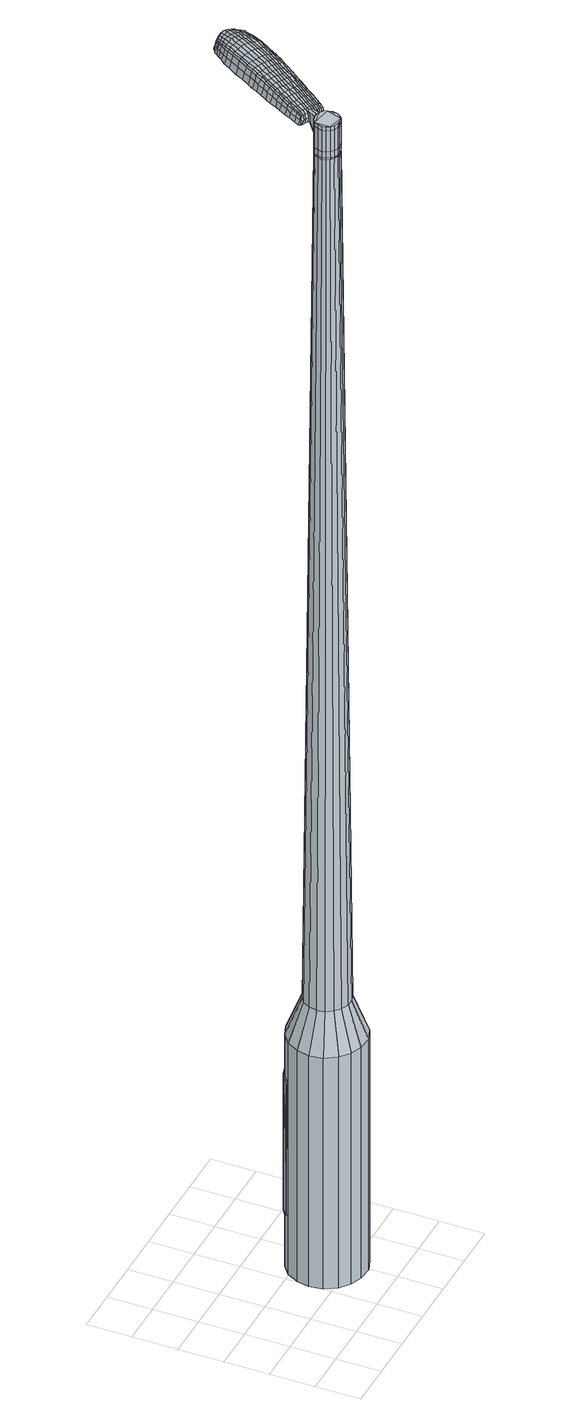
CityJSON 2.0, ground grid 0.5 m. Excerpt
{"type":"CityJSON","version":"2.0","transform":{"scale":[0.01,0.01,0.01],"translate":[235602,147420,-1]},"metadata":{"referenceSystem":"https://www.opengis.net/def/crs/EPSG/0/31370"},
"CityObjects":{
"object1":{"type":"GenericCityObject","attributes":{"cluster":388,"mean_distance_to_centroid":0.227,"new_centroid_x":235603.42,"new_centroid_y":147420.71,"mean_distance_to_camera":8.4,"H1":-2.53,"H2":-3.12,"Z_final":111.88,"cluster2":-1,"proj_x":235607.59,"proj_y":147423.17,"id_line":65005,"bearing_l":329.43,"distance":4.84,"orientation":"left","G_obj":59.43},"geometry":[{"type":"MultiSurface","lod":"2","boundaries":[[[0,1,2,3]],[[1,4,5,2]],[[4,6,7,5]],[[6,8,9,7]],[[8,10,11,9]],[[10,12,13,11]],[[12,14,15,13]],[[14,16,17,15]],[[16,18,19,17]],[[18,20,21,19]],[[20,22,23,21]],[[22,24,25,23]],[[24,26,27,25]],[[26,28,29,27]],[[28,30,31,29]],[[30,32,33,31]],[[32,34,35,33]],[[34,0,3,35]],[[36,37,38,39]],[[38,40,41,42]],[[41,43,42]],[[42,44,45,46]],[[45,47,46]],[[46,48,49,50]],[[49,51,50]],[[42,46,50,38]],[[50,52,39,38]],[[53,36,39]],[[2,5,7,35]],[[7,9,11,15]],[[11,13,15]],[[15,17,19,23]],[[19,21,23]],[[23,25,27,31]],[[27,29,31]],[[15,23,31,7]],[[31,33,35,7]],[[3,2,35]],[[1,0,54,55]],[[0,34,56,54]],[[34,32,57,56]],[[32,30,58,57]],[[30,28,59,58]],[[28,26,60,59]],[[26,24,61,60]],[[24,22,62,61]],[[22,20,63,62]],[[20,18,64,63]],[[18,16,65,64]],[[16,14,66,65]],[[14,12,67,66]],[[12,10,68,67]],[[10,8,69,68]],[[8,6,70,69]],[[6,4,71,70]],[[4,1,55,71]],[[55,54,72,73]],[[54,56,74,72]],[[56,57,75,74]],[[57,58,76,75]],[[58,59,77,76]],[[59,60,78,77]],[[60,61,79,78]],[[61,62,80,79]],[[62,63,81,80]],[[63,64,82,81]],[[64,65,83,82]],[[65,66,84,83]],[[66,67,85,84]],[[67,68,86,85]],[[68,69,87,86]],[[69,70,88,87]],[[70,71,89,88]],[[71,55,73,89]],[[90,91,92,93]],[[74,94,91,90]],[[75,95,94,74]],[[96,97,95,75]],[[77,98,97,96]],[[78,99,98,77]],[[79,100,99,78]],[[80,101,100,79]],[[81,102,101,80]],[[103,104,102,81]],[[105,106,104,103]],[[84,107,106,105]],[[108,109,107,84]],[[110,111,109,108]],[[112,113,111,110]],[[114,115,113,112]],[[116,117,115,114]],[[93,92,117,116]],[[118,119,120,121]],[[122,118,121,123]],[[124,122,123,125]],[[126,124,125,127]],[[128,126,127,129]],[[130,128,129,131]],[[132,130,131,133]],[[134,132,133,135]],[[136,134,135,137]],[[138,136,137,139]],[[140,138,139,141]],[[142,140,141,143]],[[144,142,143,145]],[[146,144,145,147]],[[148,146,147,149]],[[150,148,149,151]],[[73,72,90,93]],[[72,74,90]],[[76,96,75]],[[76,77,96]],[[82,103,81]],[[82,83,105,103]],[[83,84,105]],[[85,108,84]],[[85,86,110,108]],[[86,87,112,110]],[[87,88,114,112]],[[88,89,116,114]],[[89,73,93,116]],[[152,153,92,91]],[[153,154,117,92]],[[154,155,115,117]],[[155,156,113,115]],[[156,157,111,113]],[[157,158,109,111]],[[158,107,109]],[[159,106,107]],[[159,160,104,106]],[[160,102,104]],[[161,97,98]],[[161,95,97]],[[152,91,94]],[[39,52,150,162]],[[153,152,163,151]],[[53,39,162,119]],[[152,94,120,163]],[[36,53,119,118]],[[94,95,121,120]],[[37,36,118,122]],[[95,161,123,121]],[[38,37,122,124]],[[161,98,125,123]],[[40,38,124,126]],[[98,99,127,125]],[[41,40,126,128]],[[99,100,129,127]],[[43,41,128,130]],[[100,101,131,129]],[[42,43,130,132]],[[101,102,133,131]],[[44,42,132,134]],[[102,160,135,133]],[[45,44,134,136]],[[160,159,137,135]],[[47,45,136,138]],[[159,107,139,137]],[[46,47,138,140]],[[107,158,141,139]],[[48,46,140,142]],[[158,157,143,141]],[[49,48,142,144]],[[157,156,145,143]],[[51,49,144,146]],[[156,155,147,145]],[[50,51,146,148]],[[155,154,149,147]],[[52,50,148,150]],[[154,153,151,149]],[[150,151,164,165]],[[151,163,166,164]],[[163,120,167,166]],[[120,119,168,167]],[[119,162,169,168]],[[162,150,165,169]],[[170,171,172,173]],[[174,170,173,175]],[[170,174,176,177]],[[171,170,177,178]],[[179,180,181,182]],[[183,179,182,184]],[[179,183,185,186]],[[180,179,186,187]],[[188,189,190,191]],[[192,188,191,193]],[[188,192,194,195]],[[189,188,195,196]],[[197,198,199,200]],[[201,197,200,202]],[[197,201,203,204]],[[198,197,204,205]],[[206,207,208,209]],[[210,206,209,211]],[[206,210,212,213]],[[207,206,213,214]],[[215,216,217,218]],[[219,215,218,220]],[[215,219,221,222]],[[216,215,222,223]],[[224,225,226,227]],[[216,224,227,217]],[[224,216,223,228]],[[225,224,228,229]],[[230,231,232,233]],[[225,230,233,226]],[[230,225,229,234]],[[231,230,234,235]],[[236,174,175,237]],[[231,236,237,232]],[[236,231,235,238]],[[174,236,238,176]],[[239,240,241,242]],[[243,239,242,244]],[[239,243,245,246]],[[240,239,246,247]],[[248,249,250,251]],[[240,248,251,241]],[[248,240,247,252]],[[249,248,252,253]],[[254,255,256,257]],[[249,254,257,250]],[[254,249,253,258]],[[255,254,258,259]],[[260,261,262,263]],[[255,260,263,256]],[[260,255,259,264]],[[261,260,264,265]],[[266,171,178,267]],[[261,266,267,262]],[[266,261,265,268]],[[171,266,268,172]],[[269,270,271,272]],[[273,269,272,274]],[[269,273,275,276]],[[270,269,276,277]],[[278,279,280,281]],[[270,278,281,271]],[[278,270,277,282]],[[279,278,282,283]],[[284,285,286,287]],[[279,284,287,280]],[[284,279,283,288]],[[285,284,288,289]],[[290,183,184,291]],[[285,290,291,286]],[[290,285,289,292]],[[183,290,292,185]],[[293,294,295,296]],[[297,293,296,298]],[[293,297,299,300]],[[294,293,300,301]],[[302,303,304,305]],[[294,302,305,295]],[[302,294,301,306]],[[303,302,306,307]],[[308,309,310,311]],[[303,308,311,304]],[[308,303,307,312]],[[309,308,312,313]],[[314,315,316,317]],[[309,314,317,310]],[[314,309,313,318]],[[315,314,318,319]],[[320,180,187,321]],[[315,320,321,316]],[[320,315,319,322]],[[180,320,322,181]],[[323,209,208,324]],[[325,323,324,326]],[[323,325,327,328]],[[209,323,328,211]],[[329,325,326,330]],[[331,329,330,332]],[[329,331,333,334]],[[325,329,334,327]],[[335,331,332,336]],[[337,335,336,338]],[[335,337,339,340]],[[331,335,340,333]],[[341,337,338,342]],[[343,341,342,344]],[[341,343,345,346]],[[337,341,346,339]],[[347,343,344,348]],[[198,347,348,199]],[[347,198,205,349]],[[343,347,349,345]],[[350,351,196,195]],[[352,350,195,194]],[[350,352,353,354]],[[351,350,354,355]],[[356,357,355,354]],[[358,356,354,353]],[[356,358,359,360]],[[357,356,360,361]],[[362,363,361,360]],[[364,362,360,359]],[[362,364,365,366]],[[363,362,366,367]],[[368,369,367,366]],[[370,368,366,365]],[[368,370,203,201]],[[369,368,201,202]],[[371,372,373,374]],[[273,371,374,275]],[[371,273,274,375]],[[372,371,375,376]],[[377,192,193,378]],[[372,377,378,373]],[[377,372,376,379]],[[192,377,379,194]],[[380,381,382,383]],[[219,380,383,221]],[[380,219,220,384]],[[381,380,384,385]],[[386,387,388,389]],[[381,386,389,382]],[[386,381,385,390]],[[387,386,390,391]],[[392,189,196,393]],[[387,392,393,388]],[[392,387,391,394]],[[189,392,394,190]],[[395,396,397,398]],[[177,395,398,178]],[[395,177,176,399]],[[396,395,399,400]],[[401,402,403,404]],[[396,401,404,397]],[[401,396,400,405]],[[402,401,405,406]],[[407,200,199,408]],[[402,407,408,403]],[[407,402,406,409]],[[200,407,409,202]],[[410,411,412,413]],[[182,410,413,184]],[[410,182,181,414]],[[411,410,414,415]],[[416,204,203,417]],[[411,416,417,412]],[[416,411,415,418]],[[204,416,418,205]],[[419,420,421,422]],[[297,419,422,299]],[[419,297,298,423]],[[420,419,423,424]],[[425,210,211,426]],[[420,425,426,421]],[[425,420,424,427]],[[210,425,427,212]],[[428,429,430,431]],[[243,428,431,245]],[[428,243,244,432]],[[429,428,432,433]],[[434,435,436,437]],[[429,434,437,430]],[[434,429,433,438]],[[435,434,438,439]],[[440,207,214,441]],[[435,440,441,436]],[[440,435,439,442]],[[207,440,442,208]],[[443,444,433,432]],[[242,443,432,244]],[[443,242,241,445]],[[444,443,445,446]],[[447,448,439,438]],[[444,447,438,433]],[[447,444,446,449]],[[448,447,449,450]],[[451,324,208,442]],[[448,451,442,439]],[[451,448,450,452]],[[324,451,452,326]],[[453,454,455,456]],[[300,453,456,301]],[[453,300,299,422]],[[454,453,422,421]],[[457,328,327,458]],[[454,457,458,455]],[[457,454,421,426]],[[328,457,426,211]],[[459,460,446,445]],[[251,459,445,241]],[[459,251,250,461]],[[460,459,461,462]],[[463,464,450,449]],[[460,463,449,446]],[[463,460,462,465]],[[464,463,465,466]],[[467,330,326,452]],[[464,467,452,450]],[[467,464,466,468]],[[330,467,468,332]],[[469,470,471,472]],[[306,469,472,307]],[[469,306,301,456]],[[470,469,456,455]],[[473,334,333,474]],[[470,473,474,471]],[[473,470,455,458]],[[334,473,458,327]],[[475,476,462,461]],[[257,475,461,250]],[[475,257,256,477]],[[476,475,477,478]],[[479,480,466,465]],[[476,479,465,462]],[[479,476,478,481]],[[480,479,481,482]],[[483,336,332,468]],[[480,483,468,466]],[[483,480,482,484]],[[336,483,484,338]],[[485,486,487,488]],[[312,485,488,313]],[[485,312,307,472]],[[486,485,472,471]],[[489,340,339,490]],[[486,489,490,487]],[[489,486,471,474]],[[340,489,474,333]],[[491,492,478,477]],[[263,491,477,256]],[[491,263,262,493]],[[492,491,493,494]],[[495,496,482,481]],[[492,495,481,478]],[[495,492,494,497]],[[496,495,497,498]],[[499,342,338,484]],[[496,499,484,482]],[[499,496,498,500]],[[342,499,500,344]],[[501,502,503,504]],[[318,501,504,319]],[[501,318,313,488]],[[502,501,488,487]],[[505,346,345,506]],[[502,505,506,503]],[[505,502,487,490]],[[346,505,490,339]],[[507,508,494,493]],[[267,507,493,262]],[[507,267,178,398]],[[508,507,398,397]],[[509,510,498,497]],[[508,509,497,494]],[[509,508,397,404]],[[510,509,404,403]],[[511,348,344,500]],[[510,511,500,498]],[[511,510,403,408]],[[348,511,408,199]],[[512,513,415,414]],[[322,512,414,181]],[[512,322,319,504]],[[513,512,504,503]],[[514,349,205,418]],[[513,514,418,415]],[[514,513,503,506]],[[349,514,506,345]],[[515,516,376,375]],[[272,515,375,274]],[[515,272,271,517]],[[516,515,517,518]],[[519,352,194,379]],[[516,519,379,376]],[[519,516,518,520]],[[352,519,520,353]],[[521,522,523,524]],[[222,521,524,223]],[[521,222,221,383]],[[522,521,383,382]],[[525,526,527,528]],[[522,525,528,523]],[[525,522,382,389]],[[526,525,389,388]],[[529,351,355,530]],[[526,529,530,527]],[[529,526,388,393]],[[351,529,393,196]],[[531,532,518,517]],[[281,531,517,271]],[[531,281,280,533]],[[532,531,533,534]],[[535,358,353,520]],[[532,535,520,518]],[[535,532,534,536]],[[358,535,536,359]],[[537,538,539,540]],[[228,537,540,229]],[[537,228,223,524]],[[538,537,524,523]],[[541,542,543,544]],[[538,541,544,539]],[[541,538,523,528]],[[542,541,528,527]],[[545,357,361,546]],[[542,545,546,543]],[[545,542,527,530]],[[357,545,530,355]],[[547,548,534,533]],[[287,547,533,280]],[[547,287,286,549]],[[548,547,549,550]],[[551,364,359,536]],[[548,551,536,534]],[[551,548,550,552]],[[364,551,552,365]],[[553,554,555,556]],[[234,553,556,235]],[[553,234,229,540]],[[554,553,540,539]],[[557,558,559,560]],[[554,557,560,555]],[[557,554,539,544]],[[558,557,544,543]],[[561,363,367,562]],[[558,561,562,559]],[[561,558,543,546]],[[363,561,546,361]],[[563,564,550,549]],[[291,563,549,286]],[[563,291,184,413]],[[564,563,413,412]],[[565,370,365,552]],[[564,565,552,550]],[[565,564,412,417]],[[370,565,417,203]],[[566,567,400,399]],[[238,566,399,176]],[[566,238,235,556]],[[567,566,556,555]],[[568,569,406,405]],[[567,568,405,400]],[[568,567,555,560]],[[569,568,560,559]],[[570,369,202,409]],[[569,570,409,406]],[[570,569,559,562]],[[369,570,562,367]],[[571,572,573,574]],[[574,573,575,576]],[[577,575,573,578]],[[578,573,572,579]],[[580,581,582,583]],[[583,582,584,585]],[[586,584,582,587]],[[587,582,581,588]],[[589,590,591,592]],[[592,591,593,594]],[[595,593,591,596]],[[596,591,590,597]],[[598,599,600,601]],[[601,600,602,603]],[[604,602,600,605]],[[605,600,599,606]],[[607,608,609,610]],[[610,609,611,612]],[[613,611,609,614]],[[614,609,608,615]],[[616,617,618,619]],[[619,618,620,621]],[[622,620,618,623]],[[623,618,617,624]],[[625,626,627,628]],[[628,627,617,616]],[[624,617,627,629]],[[629,627,626,630]],[[631,632,633,634]],[[634,633,626,625]],[[630,626,633,635]],[[635,633,632,636]],[[576,575,637,638]],[[638,637,632,631]],[[636,632,637,639]],[[639,637,575,577]],[[640,641,642,643]],[[643,642,644,645]],[[646,644,642,647]],[[647,642,641,648]],[[649,650,651,652]],[[652,651,641,640]],[[648,641,651,653]],[[653,651,650,654]],[[655,656,657,658]],[[658,657,650,649]],[[654,650,657,659]],[[659,657,656,660]],[[661,662,663,664]],[[664,663,656,655]],[[660,656,663,665]],[[665,663,662,666]],[[579,572,667,668]],[[668,667,662,661]],[[666,662,667,669]],[[669,667,572,571]],[[670,671,672,673]],[[673,672,674,675]],[[676,674,672,677]],[[677,672,671,678]],[[679,680,681,682]],[[682,681,671,670]],[[678,671,681,683]],[[683,681,680,684]],[[685,686,687,688]],[[688,687,680,679]],[[684,680,687,689]],[[689,687,686,690]],[[585,584,691,692]],[[692,691,686,685]],[[690,686,691,693]],[[693,691,584,586]],[[694,695,696,697]],[[697,696,698,699]],[[700,698,696,701]],[[701,696,695,702]],[[703,704,705,706]],[[706,705,695,694]],[[702,695,705,707]],[[707,705,704,708]],[[709,710,711,712]],[[712,711,704,703]],[[708,704,711,713]],[[713,711,710,714]],[[715,716,717,718]],[[718,717,710,709]],[[714,710,717,719]],[[719,717,716,720]],[[588,581,721,722]],[[722,721,716,715]],[[720,716,721,723]],[[723,721,581,580]],[[607,610,724,725]],[[725,724,726,727]],[[728,726,724,729]],[[729,724,610,612]],[[727,726,730,731]],[[731,730,732,733]],[[734,732,730,735]],[[735,730,726,728]],[[733,732,736,737]],[[737,736,738,739]],[[740,738,736,741]],[[741,736,732,734]],[[739,738,742,743]],[[743,742,744,745]],[[746,744,742,747]],[[747,742,738,740]],[[745,744,748,749]],[[749,748,599,598]],[[606,599,748,750]],[[750,748,744,746]],[[597,751,752,596]],[[596,752,753,595]],[[754,753,752,755]],[[755,752,751,756]],[[756,757,758,755]],[[755,758,759,754]],[[760,759,758,761]],[[761,758,757,762]],[[762,763,764,761]],[[761,764,765,760]],[[766,765,764,767]],[[767,764,763,768]],[[768,769,770,767]],[[767,770,771,766]],[[604,771,770,602]],[[602,770,769,603]],[[772,773,774,775]],[[775,774,674,676]],[[675,674,774,776]],[[776,774,773,777]],[[594,593,778,779]],[[779,778,773,772]],[[777,773,778,780]],[[780,778,593,595]],[[781,782,783,784]],[[784,783,620,622]],[[621,620,783,785]],[[785,783,782,786]],[[787,788,789,790]],[[790,789,782,781]],[[786,782,789,791]],[[791,789,788,792]],[[597,590,793,794]],[[794,793,788,787]],[[792,788,793,795]],[[795,793,590,589]],[[796,797,798,799]],[[799,798,578,579]],[[577,578,798,800]],[[800,798,797,801]],[[802,803,804,805]],[[805,804,797,796]],[[801,797,804,806]],[[806,804,803,807]],[[598,601,808,809]],[[809,808,803,802]],[[807,803,808,810]],[[810,808,601,603]],[[811,812,813,814]],[[814,813,583,585]],[[580,583,813,815]],[[815,813,812,816]],[[604,605,817,818]],[[818,817,812,811]],[[816,812,817,819]],[[819,817,605,606]],[[820,821,822,823]],[[823,822,698,700]],[[699,698,822,824]],[[824,822,821,825]],[[612,611,826,827]],[[827,826,821,820]],[[825,821,826,828]],[[828,826,611,613]],[[829,830,831,832]],[[832,831,644,646]],[[645,644,831,833]],[[833,831,830,834]],[[835,836,837,838]],[[838,837,830,829]],[[834,830,837,839]],[[839,837,836,840]],[[615,608,841,842]],[[842,841,836,835]],[[840,836,841,843]],[[843,841,608,607]],[[834,844,845,833]],[[833,845,643,645]],[[640,643,845,846]],[[846,845,844,847]],[[840,848,849,839]],[[839,849,844,834]],[[847,844,849,850]],[[850,849,848,851]],[[607,725,852,843]],[[843,852,848,840]],[[851,848,852,853]],[[853,852,725,727]],[[854,855,856,857]],[[857,856,701,702]],[[700,701,856,823]],[[823,856,855,820]],[[728,729,858,859]],[[859,858,855,854]],[[820,855,858,827]],[[827,858,729,612]],[[847,860,861,846]],[[846,861,652,640]],[[649,652,861,862]],[[862,861,860,863]],[[851,864,865,850]],[[850,865,860,847]],[[863,860,865,866]],[[866,865,864,867]],[[727,731,868,853]],[[853,868,864,851]],[[867,864,868,869]],[[869,868,731,733]],[[870,871,872,873]],[[873,872,707,708]],[[702,707,872,857]],[[857,872,871,854]],[[734,735,874,875]],[[875,874,871,870]],[[854,871,874,859]],[[859,874,735,728]],[[863,876,877,862]],[[862,877,658,649]],[[655,658,877,878]],[[878,877,876,879]],[[867,880,881,866]],[[866,881,876,863]],[[879,876,881,882]],[[882,881,880,883]],[[733,737,884,869]],[[869,884,880,867]],[[883,880,884,885]],[[885,884,737,739]],[[886,887,888,889]],[[889,888,713,714]],[[708,713,888,873]],[[873,888,887,870]],[[740,741,890,891]],[[891,890,887,886]],[[870,887,890,875]],[[875,890,741,734]],[[879,892,893,878]],[[878,893,664,655]],[[661,664,893,894]],[[894,893,892,895]],[[883,896,897,882]],[[882,897,892,879]],[[895,892,897,898]],[[898,897,896,899]],[[739,743,900,885]],[[885,900,896,883]],[[899,896,900,901]],[[901,900,743,745]],[[902,903,904,905]],[[905,904,719,720]],[[714,719,904,889]],[[889,904,903,886]],[[746,747,906,907]],[[907,906,903,902]],[[886,903,906,891]],[[891,906,747,740]],[[895,908,909,894]],[[894,909,668,661]],[[579,668,909,799]],[[799,909,908,796]],[[899,910,911,898]],[[898,911,908,895]],[[796,908,911,805]],[[805,911,910,802]],[[745,749,912,901]],[[901,912,910,899]],[[802,910,912,809]],[[809,912,749,598]],[[816,913,914,815]],[[815,914,723,580]],[[720,723,914,905]],[[905,914,913,902]],[[606,750,915,819]],[[819,915,913,816]],[[902,913,915,907]],[[907,915,750,746]],[[777,916,917,776]],[[776,917,673,675]],[[670,673,917,918]],[[918,917,916,919]],[[595,753,920,780]],[[780,920,916,777]],[[919,916,920,921]],[[921,920,753,754]],[[922,923,924,925]],[[925,924,623,624]],[[622,623,924,784]],[[784,924,923,781]],[[926,927,928,929]],[[929,928,923,922]],[[781,923,928,790]],[[790,928,927,787]],[[756,751,930,931]],[[931,930,927,926]],[[787,927,930,794]],[[794,930,751,597]],[[919,932,933,918]],[[918,933,682,670]],[[679,682,933,934]],[[934,933,932,935]],[[754,759,936,921]],[[921,936,932,919]],[[935,932,936,937]],[[937,936,759,760]],[[938,939,940,941]],[[941,940,629,630]],[[624,629,940,925]],[[925,940,939,922]],[[942,943,944,945]],[[945,944,939,938]],[[922,939,944,929]],[[929,944,943,926]],[[762,757,946,947]],[[947,946,943,942]],[[926,943,946,931]],[[931,946,757,756]],[[935,948,949,934]],[[934,949,688,679]],[[685,688,949,950]],[[950,949,948,951]],[[760,765,952,937]],[[937,952,948,935]],[[951,948,952,953]],[[953,952,765,766]],[[954,955,956,957]],[[957,956,635,636]],[[630,635,956,941]],[[941,956,955,938]],[[958,959,960,961]],[[961,960,955,954]],[[938,955,960,945]],[[945,960,959,942]],[[768,763,962,963]],[[963,962,959,958]],[[942,959,962,947]],[[947,962,763,762]],[[951,964,965,950]],[[950,965,692,685]],[[585,692,965,814]],[[814,965,964,811]],[[766,771,966,953]],[[953,966,964,951]],[[811,964,966,818]],[[818,966,771,604]],[[801,967,968,800]],[[800,968,639,577]],[[636,639,968,957]],[[957,968,967,954]],[[807,969,970,806]],[[806,970,967,801]],[[954,967,970,961]],[[961,970,969,958]],[[603,769,971,810]],[[810,971,969,807]],[[958,969,971,963]],[[963,971,769,768]],[[571,574,173,172]],[[574,576,175,173]],[[586,587,186,185]],[[587,588,187,186]],[[589,592,191,190]],[[592,594,193,191]],[[613,614,213,212]],[[614,615,214,213]],[[616,619,218,217]],[[619,621,220,218]],[[625,628,227,226]],[[628,616,217,227]],[[631,634,233,232]],[[634,625,226,233]],[[576,638,237,175]],[[638,631,232,237]],[[646,647,246,245]],[[647,648,247,246]],[[648,653,252,247]],[[653,654,253,252]],[[654,659,258,253]],[[659,660,259,258]],[[660,665,264,259]],[[665,666,265,264]],[[666,669,268,265]],[[669,571,172,268]],[[676,677,276,275]],[[677,678,277,276]],[[678,683,282,277]],[[683,684,283,282]],[[684,689,288,283]],[[689,690,289,288]],[[690,693,292,289]],[[693,586,185,292]],[[694,697,296,295]],[[697,699,298,296]],[[703,706,305,304]],[[706,694,295,305]],[[709,712,311,310]],[[712,703,304,311]],[[715,718,317,316]],[[718,709,310,317]],[[588,722,321,187]],[[722,715,316,321]],[[772,775,374,373]],[[775,676,275,374]],[[594,779,378,193]],[[779,772,373,378]],[[621,785,384,220]],[[785,786,385,384]],[[786,791,390,385]],[[791,792,391,390]],[[792,795,394,391]],[[795,589,190,394]],[[699,824,423,298]],[[824,825,424,423]],[[825,828,427,424]],[[828,613,212,427]],[[829,832,431,430]],[[832,646,245,431]],[[835,838,437,436]],[[838,829,430,437]],[[615,842,441,214]],[[842,835,436,441]],[[972,973,974,975]],[[976,977,975,974]],[[978,979,980,981]],[[982,983,984,985]],[[973,986,987,974]],[[988,976,974,987]],[[989,978,981,990]],[[991,992,983,982]],[[986,993,994,987]],[[994,995,988,987]],[[996,989,990,997]],[[998,992,991,999]],[[993,1000,1001,994]],[[1001,1002,995,994]],[[1003,996,997,1004]],[[1005,998,999,1006]],[[1007,1008,1009,1010]],[[1011,1012,1008,1007]],[[1011,1013,1014,1012]],[[1013,1015,1016,1014]],[[1017,1018,1019,1020]],[[1021,1022,1018,1017]],[[1023,1024,1022,1021]],[[1025,1026,1024,1023]],[[1020,1009,1008,1017]],[[1017,1008,1012,1021]],[[1012,1014,1023,1021]],[[1014,1016,1025,1023]],[[981,980,977,976]],[[990,981,976,988]],[[995,997,990,988]],[[1002,1004,997,995]],[[982,985,979,978]],[[991,982,978,989]],[[999,991,989,996]],[[1006,999,996,1003]],[[983,1007,1010,984]],[[992,1011,1007,983]],[[1013,1011,992,998]],[[1015,1013,998,1005]],[[1027,1028,1029,1030]],[[1029,1031,1032,1033]],[[1029,1033,1034,1035]],[[1029,1035,1030]],[[1036,1027,1030,1037]],[[1038,1037,1030,1039]],[[1040,1039,1030]],[[1041,1029,1028,1042]],[[1043,1041,1042,1044]],[[1045,1043,1044,1046]],[[1047,1045,1046,1048]],[[1049,1047,1048,1050]],[[1050,1051,1052,1053]],[[1050,1053,1054,1055]],[[1050,1055,1056,1057]],[[1056,1058,1059,1060]],[[1056,1060,1061,1062]],[[1056,1062,1057]],[[1050,1057,1049]],[[1063,1064,1028,1027]],[[1065,1066,1031,1029]],[[1067,1068,1040,1030]],[[1064,1069,1042,1028]],[[1070,1065,1029,1041]],[[1069,1071,1044,1042]],[[1072,1070,1041,1043]],[[1071,1073,1046,1044]],[[1074,1072,1043,1045]],[[1073,1075,1048,1046]],[[1076,1074,1045,1047]],[[1075,1077,1050,1048]],[[1078,1076,1047,1049]],[[1077,1079,1051,1050]],[[1080,1081,1058,1056]],[[1082,1078,1049,1057]],[[1052,1051,1079,1083]],[[1053,1052,1083,1084]],[[1054,1053,1084,1085]],[[1055,1054,1085,1086]],[[1056,1055,1086,1080]],[[1087,1063,1027,1036]],[[1088,1087,1036,1037]],[[1089,1088,1037,1038]],[[1090,1089,1038,1039]],[[1068,1090,1039,1040]],[[1032,1031,1066,1091]],[[1059,1058,1081,1092]],[[1033,1032,1091,1093]],[[1034,1033,1093,1094]],[[1035,1034,1094,1095]],[[1030,1035,1095,1067]],[[1060,1059,1092,1096]],[[1061,1060,1096,1097]],[[1062,1061,1097,1098]],[[1057,1062,1098,1082]]]}]}
},
"vertices":[
[163,110,384],[174,100,384],[174,100,96],[163,110,96],[181,87,384],[181,87,96],[184,73,384],[184,73,96],[181,58,384],[181,58,96],[173,46,384],[173,46,96],[162,36,384],[162,36,96],[148,31,384],[148,31,96],[133,32,384],[133,32,96],[120,37,384],[120,37,96],[109,46,384],[109,46,96],[101,59,384],[101,59,96],[99,74,384],[99,74,96],[102,88,384],[102,88,96],[109,101,384],[109,101,96],[120,110,384],[120,110,96],[134,115,384],[134,115,96],[149,115,384],[149,115,96],[139,86,1524],[135,85,1524],[131,82,1524],[148,85,1524],[129,78,1524],[128,73,1524],[131,65,1524],[129,69,1524],[134,62,1524],[139,60,1524],[148,61,1524],[143,60,1524],[151,64,1524],[154,68,1524],[154,78,1524],[155,73,1524],[152,82,1524],[144,86,1524],[154,95,429],[161,89,429],[146,98,429],[137,98,429],[129,95,429],[122,90,429],[118,82,429],[116,73,429],[117,65,429],[122,57,429],[128,52,429],[137,48,429],[145,48,429],[154,51,429],[160,57,429],[165,64,429],[166,73,429],[165,82,429],[148,85,1483],[152,82,1483],[144,86,1483],[139,86,1483],[135,85,1483],[131,82,1483],[129,78,1483],[128,73,1483],[129,69,1483],[131,65,1483],[134,62,1483],[139,60,1483],[143,60,1483],[148,61,1483],[151,64,1483],[154,68,1483],[155,73,1483],[154,78,1483],[148,84,1483],[148,84,1485],[151,81,1485],[151,81,1483],[144,86,1485],[139,86,1485],[135,84,1483],[135,84,1485],[131,82,1485],[129,78,1485],[128,73,1485],[129,69,1485],[131,65,1485],[135,62,1483],[135,62,1485],[139,61,1483],[139,61,1485],[143,60,1485],[148,62,1483],[148,62,1485],[151,65,1483],[151,65,1485],[153,69,1483],[153,69,1485],[154,73,1483],[154,73,1485],[153,77,1483],[153,77,1485],[139,86,1519],[144,86,1519],[144,86,1493],[139,86,1493],[135,85,1519],[135,85,1493],[131,82,1519],[131,82,1493],[129,78,1519],[129,78,1493],[128,73,1519],[128,73,1493],[129,69,1519],[129,69,1493],[131,65,1519],[131,65,1493],[134,62,1519],[134,62,1493],[139,60,1519],[139,60,1493],[143,60,1519],[143,60,1493],[148,61,1519],[148,61,1493],[151,64,1519],[151,64,1493],[154,68,1519],[154,68,1493],[155,73,1519],[155,73,1493],[154,78,1519],[154,78,1493],[152,82,1519],[152,82,1493],[148,85,1485],[152,82,1485],[154,78,1485],[155,73,1485],[154,68,1485],[151,64,1485],[148,61,1485],[139,60,1485],[134,62,1485],[135,85,1485],[148,85,1519],[148,85,1493],[160,99,1513],[160,99,1518],[158,101,1513],[155,102,1513],[155,102,1518],[158,101,1518],[212,155,1519],[208,149,1518],[210,149,1509],[214,155,1510],[217,162,1519],[219,162,1510],[215,162,1526],[210,155,1525],[206,149,1525],[179,174,1519],[176,168,1518],[176,167,1525],[180,173,1525],[183,182,1519],[184,180,1526],[183,184,1510],[178,176,1510],[175,170,1509],[231,229,1519],[235,227,1519],[235,228,1513],[232,230,1513],[227,230,1519],[228,231,1513],[227,228,1524],[231,227,1524],[234,225,1524],[194,165,1530],[190,159,1529],[193,157,1529],[197,163,1530],[198,173,1531],[201,171,1531],[195,175,1530],[191,167,1530],[187,160,1529],[153,95,1512],[155,94,1512],[156,95,1517],[154,96,1517],[150,97,1512],[151,98,1517],[151,98,1506],[153,96,1506],[156,95,1506],[241,206,1519],[240,203,1519],[241,203,1512],[243,206,1512],[242,209,1518],[243,209,1512],[241,209,1522],[240,207,1523],[238,204,1524],[238,199,1519],[235,194,1519],[237,194,1512],[239,199,1512],[236,199,1524],[234,194,1525],[232,189,1519],[229,182,1519],[231,182,1511],[234,189,1511],[231,189,1526],[227,182,1526],[223,172,1519],[225,172,1510],[221,172,1526],[171,93,1513],[175,100,1513],[174,100,1518],[170,93,1517],[167,89,1512],[167,90,1516],[169,89,1506],[172,94,1507],[177,100,1507],[179,106,1514],[184,112,1515],[182,112,1520],[178,106,1519],[181,106,1507],[185,112,1507],[188,118,1515],[192,124,1516],[190,124,1522],[186,118,1521],[190,119,1508],[194,125,1508],[196,131,1517],[200,137,1517],[198,137,1524],[194,131,1523],[198,131,1508],[202,137,1509],[204,143,1518],[202,143,1524],[206,143,1509],[211,225,1519],[209,223,1519],[210,222,1524],[212,224,1523],[212,227,1518],[213,226,1522],[212,228,1512],[210,227,1512],[208,224,1512],[206,219,1519],[202,214,1519],[203,213,1525],[207,218,1524],[205,220,1512],[202,216,1512],[199,209,1519],[195,202,1519],[196,201,1526],[200,208,1526],[198,211,1511],[194,204,1511],[189,192,1519],[190,191,1526],[188,194,1510],[145,109,1513],[148,116,1513],[148,117,1507],[144,110,1507],[143,104,1512],[142,105,1506],[144,104,1516],[146,108,1517],[149,114,1518],[152,122,1514],[155,129,1515],[155,131,1507],[151,124,1507],[152,121,1519],[156,128,1520],[159,136,1515],[162,142,1516],[161,144,1508],[158,137,1508],[159,134,1521],[163,141,1522],[165,149,1517],[169,155,1517],[168,157,1509],[165,151,1508],[166,147,1523],[170,154,1524],[172,162,1518],[172,164,1509],[173,160,1524],[156,101,1519],[159,100,1519],[160,107,1520],[162,106,1520],[158,109,1520],[154,102,1519],[164,114,1522],[166,112,1522],[168,120,1523],[170,119,1523],[165,122,1523],[161,115,1521],[171,127,1524],[174,125,1524],[175,133,1525],[178,132,1525],[172,135,1525],[169,128,1524],[179,139,1526],[181,138,1526],[183,146,1527],[185,144,1527],[180,148,1527],[176,141,1526],[186,152,1528],[189,151,1528],[183,154,1528],[229,225,1527],[232,223,1527],[225,226,1526],[223,222,1527],[227,221,1528],[230,219,1528],[223,215,1529],[227,213,1529],[220,217,1528],[216,211,1530],[220,209,1530],[223,207,1530],[216,203,1531],[219,201,1531],[212,205,1530],[208,197,1531],[211,195,1531],[215,193,1531],[205,184,1531],[208,182,1531],[201,186,1531],[214,228,1518],[217,229,1519],[217,230,1513],[214,230,1513],[214,227,1523],[217,228,1523],[222,230,1519],[222,231,1513],[222,228,1524],[242,211,1518],[242,214,1518],[240,213,1523],[241,210,1523],[243,211,1513],[243,214,1513],[241,217,1519],[239,221,1519],[238,220,1524],[240,216,1523],[242,218,1513],[240,222,1513],[237,224,1519],[236,223,1524],[238,225,1513],[209,155,1528],[207,156,1528],[203,150,1528],[205,149,1527],[213,163,1528],[212,164,1529],[205,158,1529],[202,160,1530],[198,154,1529],[201,152,1528],[210,165,1529],[207,167,1530],[199,161,1530],[196,155,1529],[204,169,1531],[181,172,1528],[183,171,1529],[187,179,1529],[185,180,1528],[178,166,1527],[180,164,1528],[187,169,1529],[191,177,1530],[183,163,1528],[143,102,1512],[144,100,1512],[145,101,1517],[144,102,1517],[142,103,1506],[144,102,1506],[147,99,1512],[148,100,1517],[147,100,1506],[166,88,1512],[164,89,1512],[165,89,1506],[167,88,1506],[166,89,1517],[164,90,1517],[162,90,1512],[160,91,1512],[161,92,1506],[163,90,1506],[162,91,1517],[160,92,1517],[158,93,1512],[158,93,1506],[158,94,1517],[168,94,1519],[167,95,1519],[173,100,1520],[171,101,1520],[165,96,1519],[163,97,1519],[169,102,1520],[167,103,1520],[161,98,1519],[165,105,1520],[146,107,1519],[148,106,1519],[152,113,1520],[150,114,1520],[151,104,1519],[154,111,1520],[177,106,1521],[175,107,1521],[181,113,1522],[179,113,1522],[173,108,1521],[171,110,1521],[177,115,1522],[175,116,1523],[169,111,1522],[172,117,1523],[154,120,1521],[155,119,1521],[159,126,1522],[157,127,1522],[158,117,1521],[162,124,1522],[185,119,1523],[183,120,1523],[189,125,1524],[187,126,1524],[181,121,1523],[179,122,1524],[185,127,1525],[183,129,1525],[176,124,1524],[180,130,1525],[160,133,1523],[162,132,1523],[166,139,1524],[164,140,1524],[165,130,1524],[169,137,1525],[193,131,1525],[191,132,1525],[197,137,1526],[195,138,1526],[189,133,1526],[187,135,1526],[193,140,1527],[190,141,1527],[184,136,1526],[188,143,1527],[167,146,1525],[169,145,1525],[173,152,1526],[171,153,1526],[173,143,1526],[176,150,1527],[201,143,1527],[199,144,1527],[197,146,1527],[194,147,1528],[192,149,1528],[174,159,1527],[176,158,1527],[180,156,1528],[213,225,1525],[216,226,1525],[211,222,1526],[214,222,1526],[220,226,1526],[218,223,1527],[239,208,1525],[239,211,1525],[238,207,1526],[238,205,1525],[238,214,1525],[237,217,1526],[235,214,1527],[237,211,1526],[235,220,1526],[233,217,1527],[208,218,1526],[211,218,1527],[205,213,1527],[207,213,1528],[215,218,1528],[211,212,1529],[236,201,1526],[235,203,1527],[232,197,1528],[233,195,1527],[234,205,1527],[232,208,1528],[228,202,1529],[231,200,1528],[230,211,1528],[226,205,1530],[201,207,1528],[204,207,1529],[197,200,1528],[199,200,1529],[208,206,1529],[203,198,1530],[230,190,1528],[229,191,1528],[225,184,1529],[226,183,1528],[227,194,1529],[225,196,1530],[220,189,1530],[223,186,1530],[222,199,1530],[218,191,1531],[191,190,1529],[193,189,1529],[197,188,1530],[220,173,1528],[218,174,1529],[216,176,1530],[214,178,1530],[211,180,1531],[209,150,1509],[207,150,1518],[210,156,1518],[212,156,1509],[215,163,1519],[217,163,1510],[213,163,1525],[209,156,1525],[205,150,1525],[178,166,1525],[177,167,1518],[181,174,1518],[182,172,1525],[185,181,1519],[186,180,1525],[184,183,1510],[180,176,1509],[177,169,1509],[234,226,1513],[233,225,1519],[230,227,1519],[231,228,1513],[227,228,1519],[227,229,1513],[226,226,1524],[230,225,1524],[232,224,1524],[193,157,1528],[190,159,1528],[194,165,1529],[197,164,1529],[199,173,1529],[201,171,1529],[195,175,1529],[191,167,1529],[187,161,1528],[157,97,1516],[156,96,1512],[154,97,1512],[155,98,1516],[152,99,1512],[152,99,1516],[152,100,1506],[154,98,1506],[157,97,1506],[240,204,1512],[238,204,1519],[239,207,1518],[241,207,1512],[240,209,1518],[241,209,1512],[239,209,1522],[238,207,1523],[237,204,1523],[235,195,1512],[233,195,1519],[236,200,1519],[238,200,1512],[235,200,1524],[232,195,1525],[229,183,1511],[227,183,1519],[231,190,1519],[233,190,1511],[229,190,1525],[225,183,1526],[221,173,1519],[223,173,1510],[219,173,1526],[172,101,1518],[174,101,1513],[169,95,1513],[168,95,1517],[166,91,1512],[166,92,1515],[168,91,1506],[171,95,1506],[175,101,1507],[181,113,1520],[182,113,1514],[178,107,1514],[176,107,1519],[179,107,1507],[184,113,1507],[189,126,1522],[190,126,1516],[186,119,1515],[185,119,1521],[188,120,1508],[192,126,1508],[197,138,1523],[199,138,1517],[194,132,1516],[193,132,1522],[196,132,1508],[201,138,1508],[203,144,1517],[201,144,1524],[205,144,1509],[211,220,1523],[210,221,1519],[212,224,1518],[213,223,1523],[214,225,1518],[214,224,1522],[213,227,1512],[211,225,1512],[209,223,1512],[205,212,1525],[204,213,1519],[207,217,1519],[208,216,1524],[207,219,1512],[203,215,1512],[197,200,1526],[197,201,1519],[201,208,1519],[201,207,1525],[200,210,1511],[196,203,1511],[191,191,1519],[192,190,1526],[190,193,1510],[150,116,1507],[150,115,1513],[147,108,1513],[146,109,1506],[145,104,1512],[144,105,1506],[146,104,1515],[147,107,1517],[151,114,1518],[156,130,1507],[157,128,1514],[154,121,1514],[153,123,1507],[154,120,1519],[158,127,1520],[163,143,1508],[164,141,1516],[160,135,1515],[160,136,1508],[161,133,1521],[165,140,1522],[170,156,1508],[171,155,1517],[167,148,1516],[167,150,1508],[168,147,1522],[171,153,1523],[174,161,1517],[173,163,1509],[175,159,1524],[157,102,1518],[159,101,1518],[160,108,1519],[163,107,1519],[158,109,1519],[154,103,1518],[164,114,1520],[166,113,1520],[168,121,1521],[170,119,1521],[165,122,1521],[162,116,1520],[172,127,1523],[174,126,1523],[176,134,1524],[178,132,1524],[173,135,1524],[169,129,1523],[179,140,1525],[182,138,1525],[183,146,1526],[185,145,1526],[180,148,1526],[176,142,1525],[187,153,1527],[189,151,1527],[184,154,1527],[231,222,1526],[229,224,1526],[225,225,1525],[223,221,1526],[226,220,1526],[229,218,1526],[226,213,1528],[223,215,1528],[220,216,1527],[216,210,1528],[220,209,1529],[223,207,1529],[219,201,1530],[216,203,1530],[213,204,1529],[208,196,1530],[211,195,1530],[214,193,1530],[208,182,1530],[205,184,1530],[202,186,1530],[217,228,1513],[218,227,1518],[215,226,1518],[214,228,1512],[215,225,1523],[217,226,1523],[222,228,1519],[222,229,1513],[222,226,1523],[238,212,1523],[240,213,1518],[240,211,1518],[239,210,1523],[241,211,1512],[241,213,1512],[237,219,1523],[238,220,1519],[239,217,1519],[238,216,1523],[240,217,1513],[238,220,1513],[236,223,1519],[235,222,1524],[236,223,1513],[203,151,1527],[207,157,1527],[208,156,1527],[204,150,1526],[212,163,1527],[211,164,1528],[198,154,1528],[202,160,1528],[205,158,1528],[201,152,1527],[209,166,1528],[207,168,1529],[199,162,1529],[196,156,1528],[204,170,1529],[188,178,1528],[184,171,1527],[182,171,1527],[186,179,1527],[179,165,1526],[180,165,1527],[187,169,1528],[192,177,1528],[184,163,1527],[146,103,1516],[146,102,1512],[144,103,1512],[145,103,1516],[144,104,1506],[145,104,1506],[148,101,1512],[149,101,1516],[148,102,1506],[166,91,1506],[165,91,1512],[166,90,1512],[167,90,1506],[166,91,1516],[165,92,1516],[162,94,1506],[161,93,1512],[163,92,1512],[164,92,1506],[163,93,1516],[161,94,1516],[159,95,1512],[159,95,1506],[159,95,1516],[167,95,1518],[168,95,1518],[172,101,1519],[171,101,1519],[163,98,1518],[166,97,1518],[169,103,1519],[167,104,1519],[161,99,1518],[165,105,1519],[152,113,1519],[149,107,1518],[148,107,1518],[151,113,1519],[151,105,1518],[155,111,1519],[175,108,1520],[176,107,1520],[180,114,1521],[179,114,1521],[171,110,1520],[173,109,1520],[177,115,1521],[175,117,1521],[169,112,1520],[173,118,1521],[159,126,1521],[156,119,1520],[155,120,1520],[158,127,1521],[159,118,1520],[162,124,1521],[183,120,1522],[184,120,1522],[188,126,1523],[187,126,1523],[179,123,1522],[181,121,1522],[185,128,1523],[183,129,1524],[176,124,1523],[180,131,1524],[166,139,1523],[163,132,1522],[162,133,1522],[165,140,1523],[166,131,1522],[169,137,1523],[191,133,1524],[192,132,1524],[196,138,1525],[195,139,1525],[187,135,1525],[189,134,1524],[193,140,1525],[191,142,1526],[184,137,1525],[188,143,1526],[173,152,1525],[170,145,1524],[169,146,1524],[172,153,1525],[173,144,1524],[177,150,1525],[199,145,1526],[200,144,1526],[194,148,1527],[197,146,1526],[192,150,1527],[177,158,1526],[176,159,1526],[180,156,1526],[216,224,1524],[214,223,1524],[212,221,1525],[214,221,1525],[221,225,1525],[218,222,1525],[236,207,1525],[238,211,1524],[238,208,1524],[236,205,1525],[234,213,1526],[236,217,1525],[237,214,1524],[235,210,1525],[234,220,1525],[232,216,1526],[211,217,1526],[209,216,1526],[206,211,1526],[208,212,1527],[215,217,1526],[212,211,1527],[231,197,1527],[234,203,1526],[234,201,1526],[231,196,1526],[228,202,1528],[231,208,1527],[233,205,1526],[230,200,1527],[229,211,1527],[225,205,1528],[204,206,1527],[202,206,1527],[198,199,1527],[200,199,1528],[208,205,1528],[204,198,1529],[224,185,1528],[228,192,1527],[229,190,1527],[225,183,1527],[220,189,1529],[224,196,1529],[226,194,1528],[222,187,1528],[222,199,1529],[217,191,1530],[194,189,1528],[192,189,1528],[198,187,1529],[218,175,1528],[219,173,1528],[213,178,1529],[216,176,1529],[211,180,1530],[167,90,1508],[162,94,1508],[179,121,1509],[186,117,1509],[191,139,1510],[198,135,1510],[211,173,1512],[219,168,1512],[210,153,1511],[202,158,1511],[221,189,1513],[227,200,1514],[235,196,1514],[229,184,1513],[156,97,1508],[172,125,1509],[183,144,1510],[203,178,1512],[194,162,1511],[213,193,1513],[219,205,1514],[150,101,1508],[166,129,1509],[176,148,1510],[195,183,1512],[186,167,1511],[212,209,1514],[205,198,1513],[144,104,1508],[159,133,1509],[168,153,1510],[187,187,1512],[178,172,1511],[204,214,1514],[197,203,1513],[233,212,1514],[235,217,1514],[241,213,1514],[241,208,1514],[226,217,1514],[229,221,1514],[219,221,1514],[223,224,1514],[212,225,1514],[216,228,1514],[235,222,1515],[234,227,1515],[235,226,1515],[239,220,1515],[231,225,1515],[233,227,1515],[227,227,1515],[232,228,1515],[224,229,1515],[231,228,1515],[117,109,334],[121,112,334],[121,112,165],[109,103,171],[117,109,165],[114,107,165],[112,105,166],[111,104,167],[110,103,169],[114,107,334],[112,105,333],[111,104,332],[110,103,331],[109,103,328],[135,116,165],[135,116,334],[150,116,165],[150,116,334],[164,111,165],[164,111,334],[175,101,165],[175,101,334],[182,88,165],[182,88,334],[183,84,334],[184,80,334],[185,77,333],[185,75,332],[185,74,331],[185,74,328],[183,84,165],[185,74,171],[185,74,169],[185,75,167],[185,77,166],[184,80,165],[119,107,334],[122,109,334],[122,109,165],[119,107,165],[111,101,171],[111,101,328],[135,114,334],[135,114,165],[149,113,334],[149,113,165],[162,108,334],[162,108,165],[173,99,334],[173,99,165],[180,87,334],[180,87,165],[180,83,334],[182,73,328],[182,73,171],[180,83,165],[181,80,334],[182,77,333],[182,75,332],[182,74,331],[116,105,334],[114,103,333],[113,102,332],[112,101,331],[116,105,165],[182,74,169],[114,103,166],[113,102,167],[112,101,169],[182,75,167],[182,77,166],[181,80,165]
]}
